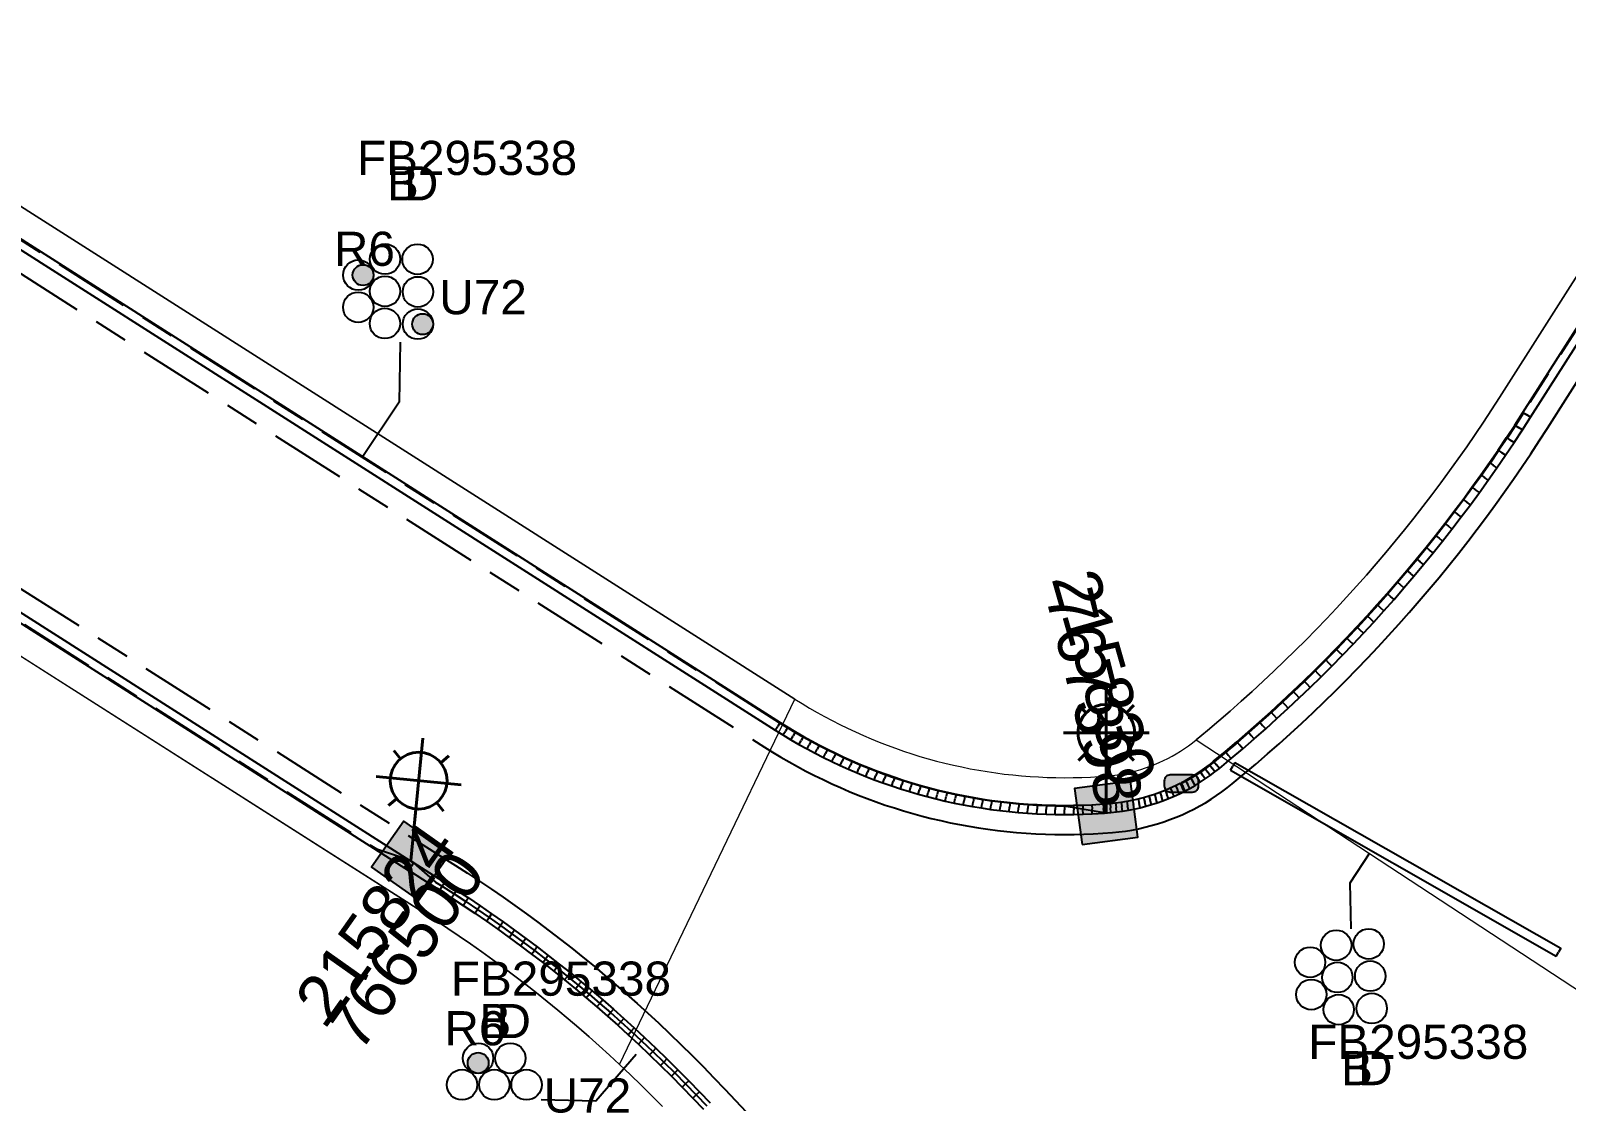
# Model space of a CAD drawing. Header units: metres. Extents: x 0 to 294317, y 0 to 6233398.
# Drawn here: x 292682.1 to 292763.1, y 6231932.6 to 6231989 of the extents above; entities that cross this region are included whole.
import ezdxf
from ezdxf import colors
from ezdxf.entities.mleader import LeaderData, LeaderLine
from ezdxf.enums import TextEntityAlignment as Align
from ezdxf.math import Vec2, Vec3

# ---------------------------------------------------------------- set-up
doc = ezdxf.new("R2010")
doc.units = ezdxf.units.M
doc.linetypes.add('Cable Exist UG', pattern=[8.2, 4, -1.2, 1.8, -1.2])
doc.layers.get('0').update_dxf_attribs({"color": 6})
for name, color, linetype in [('_User Miscellaneous1', 7, 'Continuous'), ('_User Miscellaneous2', 7, 'Continuous'), ('Duct_SP_EXT', 7, 'Continuous'), ('Equip_SL_EXT', 7, 'Continuous'), ('Equip_SP_SL_EXT', 7, 'Continuous'), ('Mains_HV_EXT', 7, 'Continuous'), ('Mains_SL_EXT', 7, 'Continuous'), ('SupportsUG_SP_LV_SL_EXT', 7, 'Continuous')]:
    doc.layers.add(name, color=color, linetype=linetype)
doc.layers.add('Cadastre Land Parcels_SP_EXT', color=9, linetype='Continuous', lineweight=5)
doc.layers.add('Cadastre Roads_SP_EXT', color=9, linetype='Continuous', lineweight=5)
doc.styles.add('COLUMN_LABEL', font='arial.ttf')
doc.styles.add('iecARIAL', font='arial.ttf', dxfattribs={"height": 2})
doc.styles.add('POLE_LABEL', font='arial.ttf')
doc.styles.get("Standard").update_dxf_attribs({"font": 'arial.ttf'})

# ---------------------------------------------------------------- blocks, each defined once
blk = doc.blocks.new('COLUMN_EXT')
blk.add_hatch(color=256).paths.add_polyline_path([(-1.485, 1.485), (-1.485, -1.485), (1.485, -1.485), (1.485, 1.485)])
blk.add_lwpolyline([(-1.485, -1.485), (1.485, -1.485), (1.485, 1.485), (-1.485, 1.485)], close=True)
for tag, height, style, flags, p in [('ASSET_NUM', 2.5, 'COLUMN_LABEL', 8, (2, 2)), ('STRUCTURE_PLANT_NUMBER', 0.2, 'POLE_LABEL', 9, (1.813, 0.031)), ('STREET_CODE', 0.2, 'COLUMN_LABEL', 9, (1.813, -0.2))]:
    blk.add_attdef(tag, text='', height=height, dxfattribs=dict(style=style, flags=flags)).set_placement(p, align=Align.MIDDLE_LEFT)
at = {"flags": 9}
for tag, p in [('OWNED_BY', (1.813, -0.6)), ('STATE', (1.813, -0.8)), ('COLUMN_TYPE', (1.813, -0.4)), ('STREETNAME', (1.813, -1.6)), ('USAGE', (1.813, -1)), ('LEGEND', (1.813, -1.2)), ('LOCATION', (1.813, -1.4)), ('SUBURB', (1.813, -1.8)), ('NOTES', (1.813, -2))]:
    blk.add_attdef(tag, text='', height=0.2, dxfattribs=at).set_placement(p, align=Align.MIDDLE_LEFT)
at = {"flags": 1}
blk.add_attdef('Z', (1.813, -2.351), '', height=0.2, dxfattribs=at)
blk = doc.blocks.new('DUCT_EXT')
blk.add_circle((0, 0.8), 0.8)
at = {"flags": 1}
blk.add_attdef('Z', (0, 0), '', height=0.2, dxfattribs=at)
at = {"flags": 9}
for tag, p in [('DUCT_CODE', (0, 0)), ('XSECT_TYPE', (0, -0.2)), ('STATE', (0, -0.6)), ('FB_REFERENCE', (0, -0.4)), ('NOTES', (0, -0.8))]:
    blk.add_attdef(tag, text='', height=0.2, dxfattribs=at).set_placement(p, align=Align.MIDDLE_LEFT)
blk = doc.blocks.new('SL_LANTERN_EXT')
at = {"lineweight": 40}
for p, q in [((-1.459, 5.676), (-1.061, 5.278)), ((0, 1.968), (0, 6.468)), ((1.458, 5.676), (1.06, 5.278)), ((-2.25, 4.218), (2.25, 4.218)), ((-1.459, 2.759), (-1.061, 3.157)), ((0, 0), (0, 2.721)), ((1.458, 2.759), (1.06, 3.157))]:
    blk.add_line(p, q, dxfattribs=at)
blk.add_circle((0, 4.218), 1.5, dxfattribs=at)
at = {"style": 'iecARIAL', "flags": 8}
blk.add_attdef('ASSET_NUM', (1.5, 1.5), '', height=2.5, dxfattribs=at)
for tag, p, height, flags in [('CONSTRUCTED_VOLTAGE', (0.981, -0.653), 0.2, 9), ('CONTROL_TYPE', (0.981, -0.853), 0.2, 9), ('LNUMBER', (2.181, -3.253), 2.5, 8), ('OPERATING_VOLTAGE', (0.981, -1.653), 0.2, 9), ('LANTERN_PURPOSE', (0.981, -1.053), 0.2, 9), ('LANTERN_TYPE', (0.981, -1.253), 0.2, 9), ('NO_PHASES', (0.981, -1.453), 0.2, 9), ('ORIENTATION', (0.981, -1.853), 0.2, 9), ('OWNED_BY', (0.981, -2.053), 0.2, 9), ('STATE', (0.981, -2.253), 0.2, 9), ('USAGE', (0.981, -2.453), 0.2, 9), ('CEXIST', (0.981, -2.653), 0.2, 9), ('CNEW', (0.981, -2.853), 0.2, 9), ('CNUMBER', (0.981, -3.053), 0.2, 9), ('CREMOVE', (0.981, -3.253), 0.2, 9), ('CREPLACE', (0.981, -3.453), 0.2, 9), ('LKINGHEIGHT', (0.981, -3.653), 0.2, 9), ('LBRACKET', (0.981, -3.853), 0.2, 9), ('LBRACKETVOCAB', (0.981, -4.053), 0.2, 9), ('LCATEGORY', (0.981, -4.253), 0.2, 9), ('LCHARGE1', (0.981, -4.453), 0.2, 9), ('LCHARGE1PERCENT', (0.981, -4.653), 0.2, 9), ('LCHARGE2', (0.981, -4.853), 0.2, 9), ('LCHARGE2PERCENT', (0.981, -5.053), 0.2, 9), ('LCHARGE3', (0.981, -5.253), 0.2, 9), ('LCHARGE3PERCENT', (0.981, -5.453), 0.2, 9), ('LEXIST', (0.981, -5.653), 0.2, 9), ('LLAMP', (0.981, -5.853), 0.2, 9), ('LLAMPVOCAB', (0.981, -6.053), 0.2, 9), ('LMAST', (0.981, -6.253), 0.2, 9), ('LMASTVOCAB', (0.981, -6.453), 0.2, 9), ('LNEW', (0.981, -6.653), 0.2, 9), ('LANTNUMBER', (0.981, -6.853), 0.2, 9), ('LOUTREACH', (0.981, -7.253), 0.2, 9), ('LOUTREACHVOCAB', (0.981, -7.453), 0.2, 9), ('LRATECODE', (0.981, -7.653), 0.2, 9), ('LREMOVE', (0.981, -7.853), 0.2, 9), ('LREPLACE', (0.981, -8.053), 0.2, 9), ('LTYPE', (0.981, -8.253), 0.2, 9), ('LTYPEVOCAB', (0.981, -8.453), 0.2, 9), ('LEGEND', (0.981, -8.653), 0.2, 9), ('LOCATION', (0.981, -8.853), 0.2, 9), ('NOTES', (0.981, -9.053), 0.2, 9), ('STREETNAME', (0.981, -9.253), 0.2, 9), ('SUBURB', (0.981, -9.453), 0.2, 1)]:
    blk.add_attdef(tag, p, '', height=height, dxfattribs=dict(flags=flags))
blk = doc.blocks.new('SL_STJ_EXT')
h = blk.add_hatch(color=256)
edge = h.paths.add_edge_path()
edge.add_ellipse((-0.586, 0.131), major_axis=(0.226, 0.226), ratio=1, start_angle=44.99996, end_angle=135)
edge.add_line((-0.906, 0.131), (-0.906, -0.131))
edge.add_ellipse((-0.586, -0.131), major_axis=(0.226, 0.226), ratio=1, start_angle=134.99996, end_angle=225)
edge.add_line((-0.586, -0.451), (0.586, -0.451))
edge.add_ellipse((0.586, -0.131), major_axis=(-0.226, 0.226), ratio=1, start_angle=134.99996, end_angle=225)
edge.add_line((0.906, -0.131), (0.906, 0.131))
edge.add_ellipse((0.586, 0.131), major_axis=(-0.226, 0.226), ratio=1, start_angle=224.99996, end_angle=315)
edge.add_line((0.586, 0.451), (-0.586, 0.451))
blk.add_lwpolyline([(-0.906, 0.131), (-0.906, -0.131, 0.414214), (-0.586, -0.451), (0.586, -0.451, 0.414214), (0.906, -0.131), (0.906, 0.131, 0.414214), (0.586, 0.451), (-0.586, 0.451, 0.414214)], format="xyb", close=True)
at = {"flags": 1}
blk.add_attdef('Z', (0, 0), '', height=0.2, dxfattribs=at)
at = {"flags": 9}
for tag, p in [('ORIENTATION', (0, 0)), ('USAGE', (0, -0.2)), ('LEGEND', (0, -0.4)), ('NOTES', (0, -0.6))]:
    blk.add_attdef(tag, text='', height=0.2, dxfattribs=at).set_placement(p, align=Align.MIDDLE_LEFT)
blk = doc.blocks.new('CABLE_LARGE_EXT')
h = blk.add_hatch(color=256)
edge = h.paths.add_edge_path()
edge.add_arc((0, 0.55), 0.55, 0, 360)
blk.add_circle((0, 0.55), 0.55)
at = {"flags": 1}
blk.add_attdef('Z', (0, 0), '', height=0.2, dxfattribs=at)
at = {"flags": 9}
for tag, p in [('COND_CODE', (0, 0)), ('XSECT_SIZE', (0, -0.6)), ('STATE', (0, -0.4)), ('FB_REFERENCE', (0, -0.2)), ('NOTES', (0, -0.8))]:
    blk.add_attdef(tag, text='', height=0.2, dxfattribs=at).set_placement(p, align=Align.MIDDLE_LEFT)

msp = doc.modelspace()

# ---------------------------------------------------------------- linework, layer by layer
at = {"layer": 'Cadastre Land Parcels_SP_EXT', "linetype": 'Continuous'}
for points in [[(292549.486, 6232063.868), (292722.416, 6231953.771), (292722.802, 6231953.53), (292723.191, 6231953.295), (292723.585, 6231953.068), (292723.983, 6231952.847), (292724.383, 6231952.633), (292724.788, 6231952.426), (292725.196, 6231952.226), (292725.608, 6231952.034), (292726.023, 6231951.848), (292726.441, 6231951.669), (292726.862, 6231951.497), (292727.285, 6231951.333), (292727.712, 6231951.176), (292728.142, 6231951.026), (292728.573, 6231950.884), (292729.007, 6231950.749), (292729.444, 6231950.622), (292729.882, 6231950.502), (292730.323, 6231950.389), (292730.766, 6231950.285), (292731.209, 6231950.188), (292731.655, 6231950.098), (292732.103, 6231950.017), (292732.551, 6231949.943), (292733.001, 6231949.876), (292733.452, 6231949.817), (292733.903, 6231949.767), (292734.356, 6231949.724), (292734.809, 6231949.688), (292735.263, 6231949.66), (292735.717, 6231949.641), (292736.171, 6231949.629), (292736.626, 6231949.624), (292737.081, 6231949.628), (292737.535, 6231949.639), (292737.535, 6231949.639), (292737.989, 6231949.659), (292738.443, 6231949.686), (292738.896, 6231949.721), (292739.151, 6231949.747), (292739.404, 6231949.78), (292739.657, 6231949.82), (292739.908, 6231949.87), (292740.158, 6231949.925), (292740.406, 6231949.989), (292740.652, 6231950.06), (292740.895, 6231950.138), (292741.136, 6231950.224), (292741.375, 6231950.317), (292741.611, 6231950.416), (292741.843, 6231950.524), (292742.072, 6231950.637), (292742.297, 6231950.758), (292742.519, 6231950.886), (292742.737, 6231951.02), (292742.951, 6231951.161), (292743.16, 6231951.308), (292743.365, 6231951.461), (292743.565, 6231951.621), (292744.166, 6231952.119), (292744.762, 6231952.624), (292745.353, 6231953.135), (292745.939, 6231953.651), (292746.519, 6231954.174), (292747.094, 6231954.703), (292747.664, 6231955.238), (292748.227, 6231955.778), (292748.786, 6231956.324), (292749.339, 6231956.876), (292749.886, 6231957.433), (292750.428, 6231957.996), (292750.963, 6231958.565), (292751.493, 6231959.139), (292752.017, 6231959.718), (292752.535, 6231960.302), (292753.047, 6231960.892), (292753.553, 6231961.487), (292754.053, 6231962.087), (292754.547, 6231962.693), (292755.034, 6231963.302), (292755.515, 6231963.918), (292755.99, 6231964.538), (292756.458, 6231965.163), (292756.921, 6231965.793), (292757.376, 6231966.427), (292757.825, 6231967.066), (292758.268, 6231967.71), (292758.704, 6231968.357), (292759.133, 6231969.01), (292759.556, 6231969.667), (292790.105, 6232017.663)], [(292715.439, 6231932.293), (292714.88, 6231932.855), (292714.314, 6231933.412), (292713.745, 6231933.965), (292713.169, 6231934.51), (292712.639, 6231935.001), (292712.104, 6231935.485), (292711.565, 6231935.965), (292711.021, 6231936.438), (292710.471, 6231936.907), (292709.917, 6231937.369), (292709.358, 6231937.826), (292708.795, 6231938.277), (292708.226, 6231938.722), (292707.654, 6231939.162), (292707.077, 6231939.596), (292706.496, 6231940.024), (292705.909, 6231940.446), (292705.32, 6231940.862), (292704.725, 6231941.271), (292704.127, 6231941.675), (292703.524, 6231942.073), (292702.918, 6231942.463), (292702.307, 6231942.849), (292680.834, 6231956.528)]]:
    msp.add_lwpolyline(points, dxfattribs=at)
at = {"layer": 'Cadastre Roads_SP_EXT', "linetype": 'Continuous'}
for points in [[(292524.206, 6232056.264), (292623.255, 6231993.206), (292702.307, 6231942.849), (292702.918, 6231942.463), (292703.524, 6231942.073), (292704.127, 6231941.675), (292704.725, 6231941.271), (292705.32, 6231940.862), (292705.909, 6231940.446), (292706.496, 6231940.024), (292707.077, 6231939.596), (292707.654, 6231939.162), (292708.226, 6231938.722), (292708.795, 6231938.277), (292709.358, 6231937.826), (292709.917, 6231937.369), (292710.471, 6231936.907), (292711.021, 6231936.438), (292711.565, 6231935.965), (292712.104, 6231935.485), (292712.639, 6231935.001), (292713.169, 6231934.51), (292722.416, 6231953.771), (292549.486, 6232063.868)], [(292790.105, 6232017.663), (292759.556, 6231969.667), (292759.133, 6231969.01), (292758.704, 6231968.357), (292758.268, 6231967.71), (292757.825, 6231967.066), (292757.376, 6231966.427), (292756.921, 6231965.793), (292756.458, 6231965.163), (292755.99, 6231964.538), (292755.515, 6231963.918), (292755.034, 6231963.302), (292754.546, 6231962.693), (292754.053, 6231962.087), (292753.553, 6231961.487), (292753.047, 6231960.892), (292752.535, 6231960.302), (292752.017, 6231959.718), (292751.493, 6231959.139), (292750.963, 6231958.565), (292750.428, 6231957.996), (292749.886, 6231957.433), (292749.339, 6231956.876), (292748.786, 6231956.324), (292748.227, 6231955.778), (292747.663, 6231955.238), (292747.094, 6231954.703), (292746.519, 6231954.174), (292745.939, 6231953.651), (292745.353, 6231953.135), (292744.762, 6231952.624), (292744.166, 6231952.119), (292743.565, 6231951.621), (292766.637, 6231936.487)]]:
    msp.add_lwpolyline(points, dxfattribs=at)
at = {"layer": 'Duct_SP_EXT'}
for p, q in [((292760.786, 6231968.88), (292791.304, 6232016.828)), ((292761.19, 6231968.621), (292791.698, 6232016.553)), ((292625.858, 6231993.279), (292702.057, 6231944.739)), ((292626.116, 6231993.684), (292702.315, 6231945.144)), ((292666.582, 6231987.587), (292721.637, 6231952.536)), ((292666.324, 6231987.182), (292721.381, 6231952.13)), ((292760.357, 6231968.214), (292760.786, 6231968.88)), ((292760.786, 6231968.88), (292760.988, 6231968.75)), ((292759.92, 6231967.548), (292760.357, 6231968.214)), ((292760.32, 6231967.283), (292760.76, 6231967.953)), ((292760.357, 6231968.214), (292760.558, 6231968.084)), ((292760.76, 6231967.953), (292760.558, 6231968.084)), ((292760.76, 6231967.953), (292761.19, 6231968.621)), ((292761.19, 6231968.621), (292760.988, 6231968.75)), ((292759.475, 6231966.888), (292759.92, 6231967.548)), ((292759.872, 6231966.618), (292760.32, 6231967.283)), ((292759.92, 6231967.548), (292760.12, 6231967.416)), ((292760.32, 6231967.283), (292760.12, 6231967.416)), ((292759.024, 6231966.232), (292759.475, 6231966.888)), ((292759.418, 6231965.958), (292759.872, 6231966.618)), ((292759.475, 6231966.888), (292759.673, 6231966.753)), ((292759.872, 6231966.618), (292759.673, 6231966.753)), ((292758.102, 6231964.935), (292758.566, 6231965.582)), ((292758.566, 6231965.582), (292759.024, 6231966.232)), ((292758.566, 6231965.582), (292758.762, 6231965.443)), ((292758.958, 6231965.304), (292759.418, 6231965.958)), ((292759.024, 6231966.232), (292759.221, 6231966.095)), ((292759.418, 6231965.958), (292759.221, 6231966.095)), ((292757.631, 6231964.293), (292758.102, 6231964.935)), ((292758.102, 6231964.935), (292758.296, 6231964.794)), ((292758.491, 6231964.653), (292758.296, 6231964.794)), ((292758.491, 6231964.653), (292758.958, 6231965.304)), ((292758.958, 6231965.304), (292758.762, 6231965.443)), ((292757.154, 6231963.656), (292757.631, 6231964.293)), ((292757.536, 6231963.366), (292758.016, 6231964.007)), ((292757.631, 6231964.293), (292757.824, 6231964.15)), ((292758.016, 6231964.007), (292757.824, 6231964.15)), ((292758.016, 6231964.007), (292758.491, 6231964.653)), ((292756.67, 6231963.024), (292757.154, 6231963.656)), ((292757.049, 6231962.731), (292757.536, 6231963.366)), ((292757.154, 6231963.656), (292757.345, 6231963.511)), ((292757.536, 6231963.366), (292757.345, 6231963.511)), ((292755.682, 6231961.776), (292756.179, 6231962.397)), ((292756.179, 6231962.397), (292756.67, 6231963.024)), ((292756.179, 6231962.397), (292756.368, 6231962.248)), ((292756.556, 6231962.099), (292757.049, 6231962.731)), ((292756.67, 6231963.024), (292756.86, 6231962.877)), ((292757.049, 6231962.731), (292756.86, 6231962.877)), ((292755.18, 6231961.158), (292755.682, 6231961.776)), ((292755.682, 6231961.776), (292755.869, 6231961.625)), ((292756.056, 6231961.474), (292755.869, 6231961.625)), ((292756.056, 6231961.474), (292756.556, 6231962.099)), ((292756.556, 6231962.099), (292756.368, 6231962.248)), ((292754.67, 6231960.547), (292755.18, 6231961.158)), ((292755.037, 6231960.238), (292755.55, 6231960.853)), ((292755.18, 6231961.158), (292755.365, 6231961.006)), ((292755.55, 6231960.853), (292755.365, 6231961.006)), ((292755.55, 6231960.853), (292756.056, 6231961.474)), ((292753.633, 6231959.34), (292754.155, 6231959.941)), ((292754.155, 6231959.941), (292754.67, 6231960.547)), ((292754.155, 6231959.941), (292754.337, 6231959.785)), ((292754.519, 6231959.629), (292755.037, 6231960.238)), ((292754.67, 6231960.547), (292754.853, 6231960.393)), ((292755.037, 6231960.238), (292754.853, 6231960.393)), ((292753.105, 6231958.744), (292753.633, 6231959.34)), ((292753.633, 6231959.34), (292753.813, 6231959.181)), ((292753.994, 6231959.023), (292753.813, 6231959.181)), ((292753.994, 6231959.023), (292754.519, 6231959.629)), ((292754.519, 6231959.629), (292754.337, 6231959.785)), ((292752.571, 6231958.154), (292753.105, 6231958.744)), ((292752.925, 6231957.83), (292753.463, 6231958.424)), ((292753.105, 6231958.744), (292753.284, 6231958.584)), ((292753.463, 6231958.424), (292753.284, 6231958.584)), ((292753.463, 6231958.424), (292753.994, 6231959.023)), ((292751.485, 6231956.989), (292752.031, 6231957.569)), ((292752.031, 6231957.569), (292752.571, 6231958.154)), ((292752.031, 6231957.569), (292752.207, 6231957.405)), ((292752.382, 6231957.242), (292752.925, 6231957.83)), ((292752.571, 6231958.154), (292752.748, 6231957.992)), ((292752.925, 6231957.83), (292752.748, 6231957.992)), ((292750.933, 6231956.416), (292751.485, 6231956.989)), ((292751.277, 6231956.081), (292751.833, 6231956.658)), ((292751.485, 6231956.989), (292751.659, 6231956.824)), ((292751.833, 6231956.658), (292751.659, 6231956.824)), ((292751.833, 6231956.658), (292752.382, 6231957.242)), ((292752.382, 6231957.242), (292752.207, 6231957.405)), ((292749.811, 6231955.285), (292750.376, 6231955.848)), ((292750.376, 6231955.848), (292750.933, 6231956.416)), ((292750.376, 6231955.848), (292750.546, 6231955.679)), ((292750.717, 6231955.51), (292751.277, 6231956.081)), ((292750.933, 6231956.416), (292751.105, 6231956.248)), ((292751.277, 6231956.081), (292751.105, 6231956.248)), ((292749.242, 6231954.729), (292749.811, 6231955.285)), ((292749.811, 6231955.285), (292749.98, 6231955.114)), ((292750.149, 6231954.943), (292749.98, 6231955.114)), ((292750.149, 6231954.943), (292750.717, 6231955.51)), ((292750.717, 6231955.51), (292750.546, 6231955.679)), ((292748.668, 6231954.179), (292749.242, 6231954.729)), ((292748.999, 6231953.831), (292749.576, 6231954.384)), ((292749.242, 6231954.729), (292749.409, 6231954.557)), ((292749.576, 6231954.384), (292749.409, 6231954.557)), ((292749.576, 6231954.384), (292750.149, 6231954.943)), ((292747.502, 6231953.095), (292748.088, 6231953.634)), ((292748.088, 6231953.634), (292748.668, 6231954.179)), ((292748.088, 6231953.634), (292748.251, 6231953.458)), ((292748.415, 6231953.282), (292748.251, 6231953.458)), ((292748.415, 6231953.282), (292748.999, 6231953.831)), ((292748.668, 6231954.179), (292748.834, 6231954.005)), ((292748.999, 6231953.831), (292748.834, 6231954.005)), ((292746.91, 6231952.561), (292747.502, 6231953.095)), ((292747.229, 6231952.203), (292747.825, 6231952.74)), ((292747.502, 6231953.095), (292747.664, 6231952.917)), ((292747.825, 6231952.74), (292747.664, 6231952.917)), ((292747.825, 6231952.74), (292748.415, 6231953.282)), ((292721.381, 6231952.13), (292721.509, 6231952.333)), ((292721.381, 6231952.13), (292721.787, 6231951.876)), ((292721.637, 6231952.536), (292721.509, 6231952.333)), ((292721.637, 6231952.536), (292722.038, 6231952.285)), ((292721.787, 6231951.876), (292721.913, 6231952.081)), ((292721.787, 6231951.876), (292722.207, 6231951.624)), ((292722.038, 6231952.285), (292721.913, 6231952.081)), ((292722.038, 6231952.285), (292722.45, 6231952.037)), ((292722.207, 6231951.624), (292722.329, 6231951.83)), ((292722.45, 6231952.037), (292722.329, 6231951.83)), ((292722.45, 6231952.037), (292722.866, 6231951.798)), ((292722.866, 6231951.798), (292722.748, 6231951.589)), ((292722.866, 6231951.798), (292723.284, 6231951.565)), ((292745.711, 6231951.515), (292746.313, 6231952.035)), ((292746.313, 6231952.035), (292746.91, 6231952.561)), ((292746.313, 6231952.035), (292746.471, 6231951.855)), ((292746.629, 6231951.674), (292746.471, 6231951.855)), ((292746.629, 6231951.674), (292747.229, 6231952.203)), ((292746.91, 6231952.561), (292747.069, 6231952.382)), ((292747.229, 6231952.203), (292747.069, 6231952.382)), ((292722.207, 6231951.624), (292722.63, 6231951.38)), ((292722.63, 6231951.38), (292722.748, 6231951.589)), ((292722.63, 6231951.38), (292723.054, 6231951.144)), ((292723.054, 6231951.144), (292723.169, 6231951.355)), ((292723.054, 6231951.144), (292723.484, 6231950.914)), ((292723.284, 6231951.565), (292723.169, 6231951.355)), ((292723.284, 6231951.565), (292723.707, 6231951.339)), ((292723.484, 6231950.914), (292723.595, 6231951.127)), ((292723.707, 6231951.339), (292723.595, 6231951.127)), ((292723.707, 6231951.339), (292724.134, 6231951.121)), ((292724.134, 6231951.121), (292724.027, 6231950.906)), ((292724.134, 6231951.121), (292724.566, 6231950.91)), ((292744.486, 6231950.488), (292745.104, 6231951)), ((292745.104, 6231951), (292745.711, 6231951.515)), ((292745.104, 6231951), (292745.258, 6231950.816)), ((292745.412, 6231950.632), (292746.023, 6231951.15)), ((292745.711, 6231951.515), (292745.867, 6231951.332)), ((292746.023, 6231951.15), (292745.867, 6231951.332)), ((292746.023, 6231951.15), (292746.629, 6231951.674)), ((292723.484, 6231950.914), (292723.92, 6231950.691)), ((292723.92, 6231950.691), (292724.027, 6231950.906)), ((292723.92, 6231950.691), (292724.358, 6231950.477)), ((292724.358, 6231950.477), (292724.462, 6231950.693)), ((292724.358, 6231950.477), (292724.8, 6231950.27)), ((292724.566, 6231950.91), (292724.462, 6231950.693)), ((292724.566, 6231950.91), (292725, 6231950.706)), ((292724.8, 6231950.27), (292724.9, 6231950.488)), ((292724.8, 6231950.27), (292725.245, 6231950.071)), ((292725, 6231950.706), (292724.9, 6231950.488)), ((292725, 6231950.706), (292725.437, 6231950.51)), ((292725.245, 6231950.071), (292725.341, 6231950.29)), ((292725.437, 6231950.51), (292725.341, 6231950.29)), ((292725.437, 6231950.51), (292725.878, 6231950.322)), ((292725.878, 6231950.322), (292725.785, 6231950.1)), ((292725.878, 6231950.322), (292726.323, 6231950.14)), ((292744.018, 6231950.126), (292744.259, 6231950.307)), ((292744.259, 6231950.307), (292744.486, 6231950.488)), ((292744.259, 6231950.307), (292744.405, 6231950.117)), ((292744.486, 6231950.488), (292744.638, 6231950.302)), ((292744.789, 6231950.116), (292744.638, 6231950.302)), ((292744.789, 6231950.116), (292745.412, 6231950.632)), ((292745.412, 6231950.632), (292745.258, 6231950.816)), ((292745.371, 6231950.016), (292745.49, 6231950.225)), ((292745.609, 6231950.433), (292745.49, 6231950.225)), ((292745.609, 6231950.433), (292762.782, 6231940.637)), ((292725.245, 6231950.071), (292725.693, 6231949.879)), ((292725.693, 6231949.879), (292725.785, 6231950.1)), ((292725.693, 6231949.879), (292726.146, 6231949.694)), ((292726.146, 6231949.694), (292726.234, 6231949.917)), ((292726.146, 6231949.694), (292726.599, 6231949.519)), ((292726.323, 6231950.14), (292726.234, 6231949.917)), ((292726.323, 6231950.14), (292726.769, 6231949.968)), ((292726.599, 6231949.519), (292726.684, 6231949.743)), ((292726.599, 6231949.519), (292727.056, 6231949.35)), ((292726.769, 6231949.968), (292726.684, 6231949.743)), ((292726.769, 6231949.968), (292727.219, 6231949.801)), ((292727.056, 6231949.35), (292727.138, 6231949.575)), ((292727.056, 6231949.35), (292727.52, 6231949.188)), ((292727.219, 6231949.801), (292727.138, 6231949.575)), ((292727.219, 6231949.801), (292727.674, 6231949.643)), ((292727.52, 6231949.188), (292727.597, 6231949.416)), ((292727.674, 6231949.643), (292727.597, 6231949.416)), ((292727.674, 6231949.643), (292728.129, 6231949.493)), ((292728.129, 6231949.493), (292728.056, 6231949.265)), ((292728.129, 6231949.493), (292728.586, 6231949.351)), ((292728.586, 6231949.351), (292728.517, 6231949.122)), ((292728.586, 6231949.351), (292729.047, 6231949.217)), ((292742.765, 6231949.352), (292743.006, 6231949.482)), ((292742.765, 6231949.352), (292742.879, 6231949.141)), ((292743.006, 6231949.482), (292743.265, 6231949.63)), ((292743.006, 6231949.482), (292743.122, 6231949.272)), ((292743.265, 6231949.63), (292743.522, 6231949.789)), ((292743.265, 6231949.63), (292743.388, 6231949.424)), ((292743.511, 6231949.218), (292743.388, 6231949.424)), ((292743.511, 6231949.218), (292743.78, 6231949.384)), ((292743.522, 6231949.789), (292743.771, 6231949.953)), ((292743.522, 6231949.789), (292743.651, 6231949.586)), ((292743.78, 6231949.384), (292743.651, 6231949.586)), ((292743.771, 6231949.953), (292744.018, 6231950.126)), ((292743.771, 6231949.953), (292743.906, 6231949.755)), ((292743.78, 6231949.384), (292744.041, 6231949.556)), ((292744.041, 6231949.556), (292743.906, 6231949.755)), ((292744.018, 6231950.126), (292744.159, 6231949.932)), ((292744.041, 6231949.556), (292744.3, 6231949.737)), ((292744.3, 6231949.737), (292744.159, 6231949.932)), ((292744.3, 6231949.737), (292744.552, 6231949.927)), ((292744.552, 6231949.927), (292744.405, 6231950.117)), ((292744.552, 6231949.927), (292744.789, 6231950.116)), ((292745.371, 6231950.016), (292762.544, 6231940.22)), ((292727.52, 6231949.188), (292727.983, 6231949.036)), ((292727.983, 6231949.036), (292728.056, 6231949.265)), ((292727.983, 6231949.036), (292728.448, 6231948.892)), ((292728.448, 6231948.892), (292728.517, 6231949.122)), ((292728.448, 6231948.892), (292728.916, 6231948.755)), ((292728.916, 6231948.755), (292728.982, 6231948.986)), ((292728.916, 6231948.755), (292729.386, 6231948.626)), ((292729.047, 6231949.217), (292728.982, 6231948.986)), ((292729.047, 6231949.217), (292729.509, 6231949.091)), ((292729.386, 6231948.626), (292729.448, 6231948.858)), ((292729.386, 6231948.626), (292729.859, 6231948.505)), ((292729.509, 6231949.091), (292729.448, 6231948.858)), ((292729.509, 6231949.091), (292729.974, 6231948.972)), ((292729.859, 6231948.505), (292729.917, 6231948.738)), ((292729.974, 6231948.972), (292729.917, 6231948.738)), ((292729.974, 6231948.972), (292730.442, 6231948.861)), ((292730.336, 6231948.393), (292730.389, 6231948.627)), ((292730.442, 6231948.861), (292730.389, 6231948.627)), ((292730.442, 6231948.861), (292730.91, 6231948.759)), ((292730.91, 6231948.759), (292730.861, 6231948.524)), ((292730.91, 6231948.759), (292731.38, 6231948.664)), ((292731.38, 6231948.664), (292731.335, 6231948.429)), ((292731.38, 6231948.664), (292731.853, 6231948.578)), ((292731.853, 6231948.578), (292731.812, 6231948.341)), ((292731.853, 6231948.578), (292732.326, 6231948.5)), ((292740.499, 6231948.505), (292740.791, 6231948.581)), ((292740.791, 6231948.581), (292741.077, 6231948.663)), ((292740.791, 6231948.581), (292740.855, 6231948.349)), ((292741.077, 6231948.663), (292741.363, 6231948.755)), ((292741.077, 6231948.663), (292741.147, 6231948.433)), ((292741.363, 6231948.755), (292741.646, 6231948.855)), ((292741.363, 6231948.755), (292741.44, 6231948.527)), ((292741.517, 6231948.3), (292741.44, 6231948.527)), ((292741.646, 6231948.855), (292741.924, 6231948.963)), ((292741.646, 6231948.855), (292741.729, 6231948.63)), ((292741.813, 6231948.406), (292741.729, 6231948.63)), ((292741.924, 6231948.963), (292742.202, 6231949.081)), ((292741.924, 6231948.963), (292742.014, 6231948.741)), ((292742.104, 6231948.519), (292742.014, 6231948.741)), ((292742.104, 6231948.519), (292742.397, 6231948.642)), ((292742.202, 6231949.081), (292742.473, 6231949.207)), ((292742.202, 6231949.081), (292742.3, 6231948.862)), ((292742.397, 6231948.642), (292742.3, 6231948.862)), ((292742.397, 6231948.642), (292742.681, 6231948.774)), ((292742.473, 6231949.207), (292742.719, 6231949.329)), ((292742.473, 6231949.207), (292742.577, 6231948.99)), ((292742.681, 6231948.774), (292742.577, 6231948.99)), ((292742.681, 6231948.774), (292742.932, 6231948.898)), ((292742.719, 6231949.329), (292742.826, 6231949.113)), ((292742.932, 6231948.898), (292742.826, 6231949.113)), ((292742.992, 6231948.929), (292742.879, 6231949.141)), ((292742.992, 6231948.929), (292743.239, 6231949.062)), ((292743.239, 6231949.062), (292743.122, 6231949.272)), ((292743.239, 6231949.062), (292743.511, 6231949.218)), ((292729.859, 6231948.505), (292730.336, 6231948.393)), ((292730.336, 6231948.393), (292730.811, 6231948.289)), ((292730.811, 6231948.289), (292730.861, 6231948.524)), ((292730.811, 6231948.289), (292731.29, 6231948.193)), ((292731.29, 6231948.193), (292731.335, 6231948.429)), ((292731.29, 6231948.193), (292731.771, 6231948.105)), ((292731.771, 6231948.105), (292731.812, 6231948.341)), ((292731.771, 6231948.105), (292732.252, 6231948.026)), ((292732.252, 6231948.026), (292732.289, 6231948.263)), ((292732.252, 6231948.026), (292732.733, 6231947.955)), ((292732.326, 6231948.5), (292732.289, 6231948.263)), ((292732.326, 6231948.5), (292732.799, 6231948.43)), ((292732.733, 6231947.955), (292732.766, 6231948.192)), ((292732.733, 6231947.955), (292733.218, 6231947.891)), ((292732.799, 6231948.43), (292732.766, 6231948.192)), ((292732.799, 6231948.43), (292733.276, 6231948.368)), ((292733.218, 6231947.891), (292733.247, 6231948.13)), ((292733.218, 6231947.891), (292733.704, 6231947.837)), ((292733.276, 6231948.368), (292733.247, 6231948.13)), ((292733.276, 6231948.368), (292733.753, 6231948.314)), ((292733.704, 6231947.837), (292733.728, 6231948.076)), ((292733.704, 6231947.837), (292734.188, 6231947.791)), ((292733.753, 6231948.314), (292733.728, 6231948.076)), ((292733.753, 6231948.314), (292734.229, 6231948.269)), ((292734.188, 6231947.791), (292734.209, 6231948.03)), ((292734.188, 6231947.791), (292734.674, 6231947.753)), ((292734.229, 6231948.269), (292734.209, 6231948.03)), ((292734.229, 6231948.269), (292734.707, 6231948.232)), ((292734.674, 6231947.753), (292734.69, 6231947.992)), ((292734.674, 6231947.753), (292735.163, 6231947.723)), ((292734.707, 6231948.232), (292734.69, 6231947.992)), ((292734.707, 6231948.232), (292735.188, 6231948.202)), ((292735.163, 6231947.723), (292735.176, 6231947.962)), ((292735.163, 6231947.723), (292735.651, 6231947.702)), ((292735.188, 6231948.202), (292735.176, 6231947.962)), ((292735.188, 6231948.202), (292735.668, 6231948.182)), ((292735.651, 6231947.702), (292735.66, 6231947.942)), ((292735.668, 6231948.182), (292735.66, 6231947.942)), ((292735.668, 6231948.182), (292736.144, 6231948.17)), ((292736.135, 6231947.69), (292736.14, 6231947.93)), ((292736.144, 6231948.17), (292736.14, 6231947.93)), ((292736.144, 6231948.17), (292736.625, 6231948.164)), ((292736.625, 6231948.164), (292736.624, 6231947.924)), ((292736.624, 6231947.684), (292736.624, 6231947.924)), ((292736.625, 6231948.164), (292737.105, 6231948.169)), ((292737.105, 6231948.169), (292737.585, 6231948.18)), ((292737.105, 6231948.169), (292737.109, 6231947.929)), ((292737.113, 6231947.689), (292737.109, 6231947.929)), ((292737.585, 6231948.18), (292738.064, 6231948.201)), ((292737.585, 6231948.18), (292737.593, 6231947.94)), ((292737.601, 6231947.7), (292737.593, 6231947.94)), ((292737.601, 6231947.7), (292738.089, 6231947.722)), ((292738.064, 6231948.201), (292738.699, 6231948.241)), ((292738.064, 6231948.201), (292738.077, 6231947.962)), ((292738.089, 6231947.722), (292738.077, 6231947.962)), ((292738.089, 6231947.722), (292738.729, 6231947.762)), ((292738.671, 6231948.239), (292739.025, 6231948.267)), ((292738.671, 6231948.239), (292738.689, 6231948)), ((292738.708, 6231947.761), (292738.689, 6231948)), ((292738.699, 6231948.241), (292738.714, 6231948.002)), ((292738.708, 6231947.761), (292739.067, 6231947.788)), ((292738.729, 6231947.762), (292738.714, 6231948.002)), ((292739.025, 6231948.267), (292739.319, 6231948.296)), ((292739.025, 6231948.267), (292739.046, 6231948.028)), ((292739.067, 6231947.788), (292739.046, 6231948.028)), ((292739.067, 6231947.788), (292739.374, 6231947.819)), ((292739.319, 6231948.296), (292739.615, 6231948.335)), ((292739.319, 6231948.296), (292739.347, 6231948.058)), ((292739.374, 6231947.819), (292739.347, 6231948.058)), ((292739.374, 6231947.819), (292739.684, 6231947.86)), ((292739.615, 6231948.335), (292739.912, 6231948.383)), ((292739.615, 6231948.335), (292739.65, 6231948.098)), ((292739.684, 6231947.86), (292739.65, 6231948.098)), ((292739.684, 6231947.86), (292739.996, 6231947.91)), ((292739.912, 6231948.383), (292740.206, 6231948.44)), ((292739.912, 6231948.383), (292739.954, 6231948.146)), ((292739.996, 6231947.91), (292739.954, 6231948.146)), ((292739.996, 6231947.91), (292740.304, 6231947.97)), ((292740.206, 6231948.44), (292740.499, 6231948.505)), ((292740.206, 6231948.44), (292740.255, 6231948.205)), ((292740.304, 6231947.97), (292740.255, 6231948.205)), ((292740.304, 6231947.97), (292740.611, 6231948.038)), ((292740.499, 6231948.505), (292740.555, 6231948.271)), ((292740.611, 6231948.038), (292740.555, 6231948.271)), ((292740.611, 6231948.038), (292740.918, 6231948.118)), ((292740.918, 6231948.118), (292740.855, 6231948.349)), ((292740.918, 6231948.118), (292741.217, 6231948.204)), ((292741.217, 6231948.204), (292741.147, 6231948.433)), ((292741.217, 6231948.204), (292741.517, 6231948.3)), ((292741.517, 6231948.3), (292741.813, 6231948.406)), ((292741.813, 6231948.406), (292742.104, 6231948.519)), ((292735.651, 6231947.702), (292736.135, 6231947.69)), ((292736.135, 6231947.69), (292736.624, 6231947.684)), ((292736.624, 6231947.684), (292737.113, 6231947.689)), ((292737.113, 6231947.689), (292737.601, 6231947.7)), ((292701.831, 6231944.884), (292701.96, 6231945.086)), ((292701.831, 6231944.884), (292703.089, 6231944.082)), ((292702.088, 6231945.288), (292701.96, 6231945.086)), ((292702.057, 6231944.739), (292702.186, 6231944.942)), ((292702.088, 6231945.288), (292703.346, 6231944.487)), ((292702.315, 6231945.144), (292702.186, 6231944.942)), ((292703.346, 6231944.487), (292703.218, 6231944.284)), ((292703.346, 6231944.487), (292703.961, 6231944.099)), ((292703.089, 6231944.082), (292703.218, 6231944.284)), ((292703.089, 6231944.082), (292703.703, 6231943.694)), ((292703.703, 6231943.694), (292703.832, 6231943.897)), ((292703.703, 6231943.694), (292704.322, 6231943.296)), ((292703.961, 6231944.099), (292703.832, 6231943.897)), ((292703.961, 6231944.099), (292704.584, 6231943.698)), ((292704.584, 6231943.698), (292704.453, 6231943.497)), ((292704.584, 6231943.698), (292705.203, 6231943.289)), ((292704.322, 6231943.296), (292704.453, 6231943.497)), ((292704.322, 6231943.296), (292704.937, 6231942.89)), ((292704.937, 6231942.89), (292705.07, 6231943.089)), ((292704.937, 6231942.89), (292705.548, 6231942.478)), ((292705.203, 6231943.289), (292705.07, 6231943.089)), ((292705.203, 6231943.289), (292705.818, 6231942.874)), ((292705.818, 6231942.874), (292705.683, 6231942.676)), ((292705.818, 6231942.874), (292706.429, 6231942.453)), ((292705.548, 6231942.478), (292705.683, 6231942.676)), ((292705.548, 6231942.478), (292706.155, 6231942.059)), ((292706.155, 6231942.059), (292706.292, 6231942.256)), ((292706.155, 6231942.059), (292706.756, 6231941.635)), ((292706.429, 6231942.453), (292706.292, 6231942.256)), ((292706.429, 6231942.453), (292707.035, 6231942.026)), ((292706.756, 6231941.635), (292706.896, 6231941.831)), ((292706.756, 6231941.635), (292707.355, 6231941.205)), ((292707.035, 6231942.026), (292706.896, 6231941.831)), ((292707.035, 6231942.026), (292707.638, 6231941.593)), ((292707.355, 6231941.205), (292707.496, 6231941.399)), ((292707.638, 6231941.593), (292707.496, 6231941.399)), ((292707.638, 6231941.593), (292708.235, 6231941.153)), ((292707.355, 6231941.205), (292707.948, 6231940.768)), ((292707.948, 6231940.768), (292708.091, 6231940.96)), ((292707.948, 6231940.768), (292708.538, 6231940.325)), ((292708.235, 6231941.153), (292708.091, 6231940.96)), ((292708.235, 6231941.153), (292708.828, 6231940.707)), ((292708.538, 6231940.325), (292708.683, 6231940.516)), ((292708.828, 6231940.707), (292708.683, 6231940.516)), ((292708.828, 6231940.707), (292709.415, 6231940.255)), ((292762.782, 6231940.637), (292762.663, 6231940.428)), ((292708.538, 6231940.325), (292709.121, 6231939.876)), ((292709.121, 6231939.876), (292709.268, 6231940.065)), ((292709.121, 6231939.876), (292709.701, 6231939.422)), ((292709.415, 6231940.255), (292709.268, 6231940.065)), ((292709.415, 6231940.255), (292709.999, 6231939.798)), ((292709.999, 6231939.798), (292709.85, 6231939.61)), ((292709.999, 6231939.798), (292710.579, 6231939.334)), ((292762.544, 6231940.22), (292762.663, 6231940.428)), ((292709.701, 6231939.422), (292709.85, 6231939.61)), ((292709.701, 6231939.422), (292710.277, 6231938.961)), ((292710.277, 6231938.961), (292710.428, 6231939.147)), ((292710.277, 6231938.961), (292710.847, 6231938.495)), ((292710.579, 6231939.334), (292710.428, 6231939.147)), ((292710.579, 6231939.334), (292711.152, 6231938.865)), ((292711.152, 6231938.865), (292711, 6231938.68)), ((292711.152, 6231938.865), (292711.722, 6231938.39)), ((292710.847, 6231938.495), (292711, 6231938.68)), ((292710.847, 6231938.495), (292711.413, 6231938.023)), ((292711.413, 6231938.023), (292711.567, 6231938.206)), ((292711.413, 6231938.023), (292711.973, 6231937.545)), ((292711.722, 6231938.39), (292711.567, 6231938.206)), ((292711.722, 6231938.39), (292712.287, 6231937.908)), ((292711.973, 6231937.545), (292712.13, 6231937.726)), ((292711.973, 6231937.545), (292712.53, 6231937.061)), ((292712.287, 6231937.908), (292712.13, 6231937.726)), ((292712.287, 6231937.908), (292712.847, 6231937.421)), ((292712.53, 6231937.061), (292712.688, 6231937.241)), ((292712.847, 6231937.421), (292712.688, 6231937.241)), ((292712.847, 6231937.421), (292713.4, 6231936.929)), ((292712.53, 6231937.061), (292713.08, 6231936.572)), ((292713.08, 6231936.572), (292713.24, 6231936.75)), ((292713.08, 6231936.572), (292713.625, 6231936.077)), ((292713.4, 6231936.929), (292713.24, 6231936.75)), ((292713.4, 6231936.929), (292713.949, 6231936.431)), ((292713.949, 6231936.431), (292713.787, 6231936.254)), ((292713.949, 6231936.431), (292714.495, 6231935.926)), ((292713.625, 6231936.077), (292713.787, 6231936.254)), ((292713.625, 6231936.077), (292714.167, 6231935.576)), ((292714.167, 6231935.576), (292714.331, 6231935.751)), ((292714.495, 6231935.926), (292714.331, 6231935.751)), ((292714.495, 6231935.926), (292715.087, 6231935.365)), ((292714.167, 6231935.576), (292714.755, 6231935.019)), ((292714.755, 6231935.019), (292714.921, 6231935.192)), ((292714.755, 6231935.019), (292715.335, 6231934.456)), ((292715.087, 6231935.365), (292714.921, 6231935.192)), ((292715.087, 6231935.365), (292715.67, 6231934.799)), ((292715.67, 6231934.799), (292715.502, 6231934.628)), ((292715.67, 6231934.799), (292716.248, 6231934.23)), ((292715.335, 6231934.456), (292715.502, 6231934.628)), ((292715.335, 6231934.456), (292715.91, 6231933.89)), ((292715.91, 6231933.89), (292716.079, 6231934.06)), ((292716.248, 6231934.23), (292716.079, 6231934.06)), ((292716.248, 6231934.23), (292716.822, 6231933.653)), ((292715.91, 6231933.89), (292716.48, 6231933.316)), ((292716.48, 6231933.316), (292716.651, 6231933.485)), ((292716.48, 6231933.316), (292717.042, 6231932.738)), ((292716.822, 6231933.653), (292716.651, 6231933.485)), ((292716.822, 6231933.653), (292717.388, 6231933.071)), ((292717.042, 6231932.738), (292717.215, 6231932.905)), ((292717.042, 6231932.738), (292717.601, 6231932.155)), ((292717.388, 6231933.071), (292717.215, 6231932.905)), ((292717.388, 6231933.071), (292717.949, 6231932.485))]:
    msp.add_line(p, q, dxfattribs=at)
for points in [[(292701.611, 6231972.587), (292701.56, 6231969.409), (292699.603, 6231966.502)], [(292751.73, 6231941.651), (292751.684, 6231944.081), (292752.714, 6231945.663)], [(292709.046, 6231932.658), (292711.917, 6231932.596), (292714.048, 6231935.058)]]:
    msp.add_lwpolyline(points, dxfattribs=at)
at = {"layer": 'Mains_HV_EXT', "linetype": 'Cable Exist UG'}
for points in [[(292549.775, 6232060.127), (292720.815, 6231951.234), (292721.233, 6231950.972), (292721.669, 6231950.71), (292722.107, 6231950.458), (292722.547, 6231950.213), (292722.993, 6231949.975), (292723.445, 6231949.743), (292723.9, 6231949.521), (292724.358, 6231949.306), (292724.819, 6231949.1), (292725.284, 6231948.901), (292725.754, 6231948.709), (292726.224, 6231948.527), (292726.698, 6231948.352), (292727.18, 6231948.184), (292727.66, 6231948.026), (292728.142, 6231947.877), (292728.628, 6231947.735), (292729.115, 6231947.602), (292729.606, 6231947.476), (292730.101, 6231947.359), (292730.594, 6231947.252), (292731.09, 6231947.152), (292731.59, 6231947.061), (292732.088, 6231946.979), (292732.587, 6231946.905), (292733.09, 6231946.839), (292733.594, 6231946.782), (292734.096, 6231946.735), (292734.6, 6231946.695), (292735.109, 6231946.664), (292735.616, 6231946.643), (292736.116, 6231946.63), (292736.623, 6231946.624), (292737.13, 6231946.629), (292737.637, 6231946.641), (292738.144, 6231946.663), (292738.647, 6231946.693), (292739.161, 6231946.733), (292739.496, 6231946.766), (292739.837, 6231946.811), (292740.182, 6231946.866), (292740.521, 6231946.933), (292740.858, 6231947.007), (292741.198, 6231947.095), (292741.526, 6231947.19), (292741.857, 6231947.296), (292742.183, 6231947.412), (292742.503, 6231947.536), (292742.826, 6231947.673), (292743.139, 6231947.818), (292743.449, 6231947.971), (292743.754, 6231948.136), (292744.052, 6231948.306), (292744.35, 6231948.49), (292744.637, 6231948.679), (292744.923, 6231948.879), (292745.201, 6231949.089), (292745.458, 6231949.293), (292746.093, 6231949.82), (292746.713, 6231950.345), (292747.326, 6231950.875), (292747.934, 6231951.411), (292748.539, 6231951.956), (292749.136, 6231952.506), (292749.728, 6231953.062), (292750.313, 6231953.622), (292750.893, 6231954.189), (292751.469, 6231954.764), (292752.038, 6231955.342), (292752.601, 6231955.928), (292753.157, 6231956.519), (292753.708, 6231957.115), (292754.252, 6231957.717), (292754.791, 6231958.324), (292755.324, 6231958.938), (292755.848, 6231959.556), (292756.368, 6231960.179), (292756.881, 6231960.808), (292757.387, 6231961.441), (292757.888, 6231962.082), (292758.381, 6231962.726), (292758.868, 6231963.376), (292759.348, 6231964.03), (292759.822, 6231964.69), (292760.288, 6231965.353), (292760.748, 6231966.022), (292761.202, 6231966.695), (292761.648, 6231967.375), (292762.083, 6231968.05), (292792.568, 6232015.947)], [(292625.963, 6231995.038), (292703.914, 6231945.382), (292704.531, 6231944.993), (292705.163, 6231944.586), (292705.792, 6231944.171), (292706.415, 6231943.75), (292707.035, 6231943.323), (292707.65, 6231942.89), (292708.261, 6231942.45), (292708.867, 6231942.003), (292709.47, 6231941.551), (292710.065, 6231941.093), (292710.657, 6231940.629), (292711.246, 6231940.158), (292711.828, 6231939.682), (292712.405, 6231939.2), (292712.978, 6231938.712), (292713.547, 6231938.217), (292714.108, 6231937.717), (292714.665, 6231937.213), (292715.219, 6231936.7), (292715.821, 6231936.13), (292716.411, 6231935.558), (292716.996, 6231934.982), (292717.578, 6231934.396), (292718.151, 6231933.807), (292718.719, 6231933.214), (292719.283, 6231932.611), (292719.838, 6231932.005)]]:
    msp.add_lwpolyline(points, dxfattribs=at)
at = {"layer": 'Mains_SL_EXT', "linetype": 'Cable Exist UG'}
for points in [[(292525.007, 6232057.533), (292624.061, 6231994.471), (292626.473, 6231992.935), (292626.473, 6231992.935), (292700.363, 6231945.866), (292702.156, 6231945.276)], [(292791.336, 6232016.805), (292760.819, 6231968.858), (292760.391, 6231968.193), (292759.953, 6231967.526), (292759.508, 6231966.866), (292759.057, 6231966.209), (292758.599, 6231965.558), (292758.134, 6231964.911), (292757.663, 6231964.269), (292757.186, 6231963.632), (292756.701, 6231963), (292756.211, 6231962.372), (292755.714, 6231961.751), (292755.21, 6231961.133), (292754.7, 6231960.521), (292754.185, 6231959.915), (292753.663, 6231959.313), (292753.135, 6231958.717), (292752.601, 6231958.127), (292752.06, 6231957.542), (292751.514, 6231956.962), (292750.962, 6231956.388), (292750.404, 6231955.82), (292749.84, 6231955.256), (292749.27, 6231954.7), (292748.696, 6231954.15), (292748.115, 6231953.604), (292747.529, 6231953.065), (292746.936, 6231952.531), (292746.339, 6231952.005), (292745.737, 6231951.484), (292745.129, 6231950.97), (292744.511, 6231950.457), (292744.283, 6231950.275), (292744.041, 6231950.093), (292743.794, 6231949.92), (292743.543, 6231949.755), (292743.286, 6231949.596), (292743.025, 6231949.447), (292742.784, 6231949.317)], [(292738.823, 6231947.757), (292736.61, 6231948.125), (292736.61, 6231948.125), (292736.143, 6231948.13), (292735.666, 6231948.142), (292735.186, 6231948.162), (292734.704, 6231948.192), (292734.226, 6231948.229), (292733.749, 6231948.275), (292733.271, 6231948.328), (292732.794, 6231948.39), (292732.32, 6231948.461), (292731.846, 6231948.539), (292731.372, 6231948.625), (292730.902, 6231948.72), (292730.433, 6231948.822), (292729.965, 6231948.933), (292729.499, 6231949.052), (292729.036, 6231949.178), (292728.575, 6231949.313), (292728.117, 6231949.455), (292727.661, 6231949.605), (292727.205, 6231949.764), (292726.755, 6231949.93), (292726.308, 6231950.103), (292725.862, 6231950.285), (292725.421, 6231950.474), (292724.983, 6231950.67), (292724.548, 6231950.874), (292724.116, 6231951.085), (292723.688, 6231951.304), (292723.265, 6231951.53), (292722.846, 6231951.763), (292722.43, 6231952.003), (292722.017, 6231952.251), (292721.616, 6231952.502), (292668.851, 6231986.095)], [(292702.166, 6231945.261), (292703.47, 6231944.125), (292703.47, 6231944.125), (292703.832, 6231943.897), (292704.453, 6231943.497), (292705.07, 6231943.089), (292705.683, 6231942.676), (292706.292, 6231942.256), (292706.896, 6231941.831), (292707.496, 6231941.398), (292708.091, 6231940.96), (292708.683, 6231940.516), (292709.268, 6231940.065), (292709.85, 6231939.61), (292710.428, 6231939.147), (292711, 6231938.68), (292711.567, 6231938.206), (292712.13, 6231937.727), (292712.688, 6231937.241), (292713.24, 6231936.75), (292713.787, 6231936.254), (292714.331, 6231935.751), (292714.921, 6231935.192), (292715.503, 6231934.628), (292716.079, 6231934.06), (292716.651, 6231933.484), (292717.215, 6231932.905), (292717.775, 6231932.32)]]:
    msp.add_lwpolyline(points, dxfattribs=at)

# ---------------------------------------------------------------- block references
at = {"layer": 'Duct_SP_EXT'}
for name, p, rotation in [('DUCT_EXT', (292701.613, 6231976.959), 90), ('DUCT_EXT', (292703.325, 6231976.949), 90), ('DUCT_EXT', (292700.204, 6231976.117), 90), ('CABLE_LARGE_EXT', (292700.204, 6231976.117), 90), ('DUCT_EXT', (292701.608, 6231975.263), 90), ('DUCT_EXT', (292703.345, 6231975.232), 90), ('DUCT_EXT', (292700.2, 6231974.421), 90), ('DUCT_EXT', (292701.604, 6231973.567), 90), ('DUCT_EXT', (292703.344, 6231973.532), 90), ('CABLE_LARGE_EXT', (292703.344, 6231973.532), 90), ('DUCT_EXT', (292751.743, 6231940.817), 91.8489556109299), ('DUCT_EXT', (292753.46, 6231940.885), 91.8489556109299), ('DUCT_EXT', (292750.37, 6231939.918), 91.8489556109299), ('DUCT_EXT', (292751.81, 6231939.122), 91.8489556109299), ('DUCT_EXT', (292753.537, 6231939.19), 91.8489556109299), ('DUCT_EXT', (292750.433, 6231938.219), 91.8489556109299), ('DUCT_EXT', (292751.876, 6231937.422), 91.8489556109299), ('DUCT_EXT', (292753.62, 6231937.487), 91.8489556109299), ('DUCT_EXT', (292705.719, 6231934.037), 359.9971793453145), ('DUCT_EXT', (292707.419, 6231934.037), 359.9971793453145), ('CABLE_LARGE_EXT', (292705.719, 6231934.037), 359.9971793453145), ('DUCT_EXT', (292704.87, 6231932.637), 359.9971793453145), ('DUCT_EXT', (292706.57, 6231932.637), 359.9971793453145), ('DUCT_EXT', (292708.27, 6231932.637), 359.9971793453145)]:
    msp.add_blockref(name, p, dxfattribs=dict(at, rotation=rotation))
at = {"layer": 'Equip_SL_EXT'}
msp.add_blockref('SL_STJ_EXT', (292742.787, 6231949.319), dxfattribs=at)
at = {"layer": 'Equip_SP_SL_EXT'}
ref = msp.add_blockref('SL_LANTERN_EXT', (292738.829, 6231947.772), dxfattribs=at)
ref.add_attrib('ASSET_NUM', '215830', dxfattribs={"layer": '0', "height": 2.5, "rotation": 285.93876, "style": 'iecARIAL'}).set_placement((292740.329, 6231949.272), align=Align.MIDDLE_RIGHT)
ref = msp.add_blockref('SL_LANTERN_EXT', (292702.166, 6231945.267), dxfattribs=dict(at, rotation=354.2934752464873))
ref.add_attrib('ASSET_NUM', '215824', dxfattribs={"layer": '0', "height": 2.5, "rotation": 54.73892, "style": 'iecARIAL'}).set_placement((292703.666, 6231946.767), align=Align.MIDDLE_RIGHT)
at = {"layer": 'SupportsUG_SP_LV_SL_EXT'}
ref = msp.add_blockref('COLUMN_EXT', (292738.829, 6231947.772), dxfattribs=dict(at, rotation=7.614388511880495))
ref.add_attrib('ASSET_NUM', '767398', dxfattribs={"layer": '0', "height": 2.5, "rotation": 283.86969, "style": 'COLUMN_LABEL'}).set_placement((292740.829, 6231948.522), align=Align.TOP_RIGHT)
ref = msp.add_blockref('COLUMN_EXT', (292702.166, 6231945.267), dxfattribs=dict(at, rotation=144.7389224237791))
ref.add_attrib('ASSET_NUM', '766500', dxfattribs={"layer": '0', "height": 2.5, "rotation": 54.73892, "style": 'COLUMN_LABEL'}).set_placement((292704.166, 6231946.017), align=Align.TOP_RIGHT)

# ---------------------------------------------------------------- texts
at = {"layer": '_User Miscellaneous2'}
for s, p in [('FB295338', (292699.335, 6231981.393)), ('B', (292700.912, 6231980.049)), ('D', (292701.808, 6231980.052)), ('R6', (292698.119, 6231976.602)), ('U72', (292703.673, 6231974.051)), ('FB295338', (292704.282, 6231938.132)), ('R6', (292703.945, 6231935.517)), ('B', (292705.787, 6231935.896)), ('D', (292706.687, 6231935.896)), ('FB295338', (292749.468, 6231934.803)), ('B', (292751.202, 6231933.411)), ('D', (292752.102, 6231933.414)), ('U72', (292709.176, 6231931.973))]:
    msp.add_text(s, height=1.8, dxfattribs=at).set_placement(p)

# ---------------------------------------------------------------- next in the draw order: leaders
at = {"layer": '_User Miscellaneous1'}
ml = msp.add_multileader_mtext('Standard', dxfattribs=at)
ml.set_content('LOT 435 \\PDP 1129749', color=256)
ml.set_leader_properties()
ml.build(insert=Vec2(0, 0))
ml.multileader.update_dxf_attribs({"has_text_frame": 1})
ctx = ml.context
ctx.base_point, ctx.char_height, ctx.plane_origin = Vec3(293228.994, 6231985.116), 3.5, Vec3(293181.966, 6231992.79)
ctx.text_align_type = 1
notes = []
notes.append((ctx, [(0, (0, 0, 0), (0, 0), (1, 0), 1, [])]))
ctx.mtext.insert, ctx.mtext.width, ctx.mtext.defined_height, ctx.mtext.alignment, ctx.mtext.flow_direction = Vec3(293246.19, 6231987.15), 36.83646, 7.886, 2, 5
ctx.mtext.has_bg_fill, ctx.mtext.bg_color, ctx.mtext.bg_scale_factor, ctx.mtext.bg_transparency, ctx.mtext.use_window_bg_color = 1, -1023410177, 1.5, 0, 0
for ctx, leaders in notes:
    for number, flags, end, landing, length, lines in leaders:
        leader = LeaderData()
        leader.index, (leader.has_last_leader_line, leader.has_dogleg_vector, leader.attachment_direction) = number, flags
        leader.last_leader_point, leader.dogleg_vector, leader.dogleg_length = Vec3(end), Vec3(landing), length
        for number, points, colour, breaks in lines:
            line = LeaderLine()
            line.index, line.vertices, line.color, line.breaks = number, Vec3.list(points), colors.encode_raw_color(colour), breaks
            leader.lines.append(line)
        ctx.leaders.append(leader)

doc.saveas('drawing.dxf')
